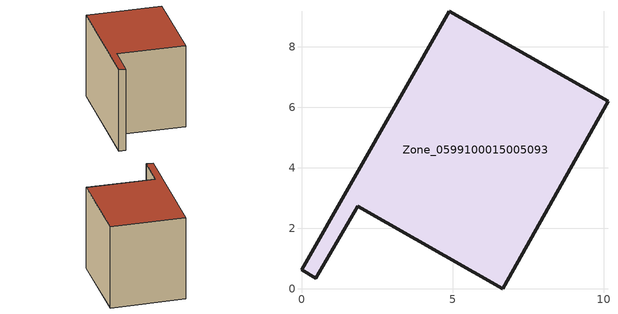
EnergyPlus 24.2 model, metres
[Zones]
Zone_0599100015005093
 floor ground (C_G): 4.88,9.19 10.13,6.2 6.66,0 1.86,2.73 0.47,0.35 0,0.64 z0.77
 wall outside (C_F): 10.13,6.2 4.88,9.19 0,0.64 0.47,0.35 1.86,2.73 6.66,0 10.13,6.2 z0.77:7.76
 roof outside (C_R): 4.88,9.19 0,0.64 0.47,0.35 1.86,2.73 6.66,0 10.13,6.2 z7.76
[BUILDING]
Pand.0599100015005093: North Axis=0; Terrain=City; Loads Convergence Tolerance Value=0.04; Temperature Convergence Tolerance Value=0.4; Solar Distribution=FullExterior; Maximum Number of Warmup Days=25; Minimum Number of Warmup Days=1
[Site:Location]
Rotterdam.The.Hague.AP_ZH_NLD Design_Conditions: Latitude=51.96; Longitude=4.45; Time Zone=1; Elevation=-4.5
[SITE:GROUNDTEMPERATURE:BUILDINGSURFACE]
18, 18, 18, 18, 18, 18, 18, 18, 18, 18, 18, 18
[MATERIAL] Thermal Absorptance=0.9; Solar Absorptance=0.7; Visible Absorptance=0.7
Name | Roughness | Thickness | Conductivity | Density | Specific Heat
G.TI.1946-1964 | MediumSmooth | 0.15 | 1 | 540 | 1210
F.TI.1946-1964 | Rough | 0.3 | 0.857143 | 1920 | 840
R.TI.1946-1964 | MediumRough | 0.2 | 0.277778 | 1500 | 1000
[CONSTRUCTION]
C_G: G.TI.1946-1964
C_F: F.TI.1946-1964
C_R: R.TI.1946-1964
[ZONE]
Zone_0599100015005093: Type=1; Multiplier=1; Ceiling Height=Autocalculate; Volume=Autocalculate; Floor Area=autocalculate; Part of Total Floor Area=Yes
[ZONEINFILTRATION:DESIGNFLOWRATE]
Infil_Zone_0599100015005093: Zone or ZoneList or Space or SpaceList=Zone_0599100015005093; Schedule=AlwaysOn; Design Flow Rate Calculation Method=Flow/Area; Flow Rate per Floor Area=0.003; Constant Term Coefficient=1; Temperature Term Coefficient=0; Velocity Term Coefficient=0; Velocity Squared Term Coefficient=0
[HVACTEMPLATE:ZONE:IDEALLOADSAIRSYSTEM]
Zone_0599100015005093: Maximum Heating Supply Air Temperature=50; Minimum Cooling Supply Air Temperature=13; Maximum Heating Supply Air Humidity Ratio=0.0156; Minimum Cooling Supply Air Humidity Ratio=0.0077; Heating Limit=NoLimit; Cooling Limit=NoLimit; Dehumidification Control Type=ConstantSensibleHeatRatio; Cooling Sensible Heat Ratio=0.7; Dehumidification Setpoint=60; Humidification Control Type=None; Humidification Setpoint=30; Outdoor Air Method=None; Outdoor Air Flow Rate per Person=0.00944; Outdoor Air Flow Rate per Zone Floor Area=0; Outdoor Air Flow Rate per Zone=0; Demand Controlled Ventilation Type=None; Outdoor Air Economizer Type=NoEconomizer; Heat Recovery Type=None; Sensible Heat Recovery Effectiveness=0.7; Latent Heat Recovery Effectiveness=0.65
[ZONECONTROL:THERMOSTAT]
ThermostatControl_Zone_0599100015005093: Zone or ZoneList=Zone_0599100015005093; Control Type Schedule=DualSetpointControlType; Control 1=Thermostat_Zone_0599100015005093; Temperature Difference Between Cutout And Setpoint=0
[THERMOSTATSETPOINT:DUALSETPOINT]
Thermostat_Zone_0599100015005093: Heating Setpoint Temperature Schedule=HeatingSetpoint_Zone_0599100015005093; Cooling Setpoint Temperature Schedule=CoolingSetpoint_Zone_0599100015005093
[SCHEDULE:COMPACT]
HeatingSetpoint_Zone_0599100015005093: Through: 12/31, For: AllDays, Until: 24:00, 21
CoolingSetpoint_Zone_0599100015005093: Through: 12/31, For: AllDays, Until: 24:00, 24
DualSetpointControlType: Through: 12/31, For: AllDays, Until: 24:00, 4
AlwaysOn: Through: 12/31, For: AllDays, Until: 24:00, 1
